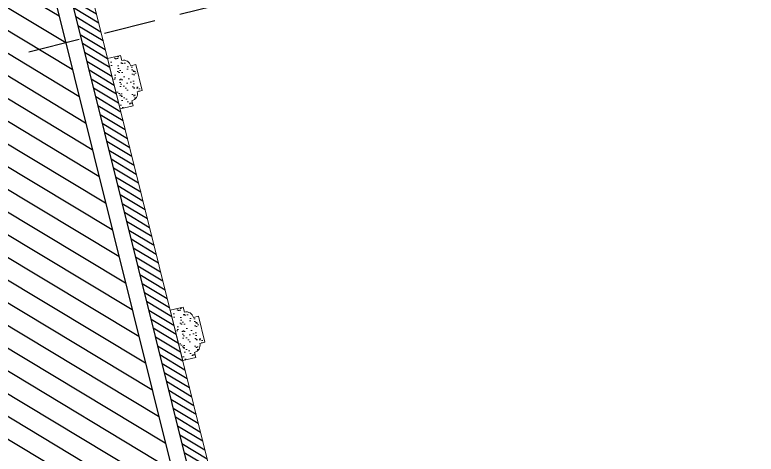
# Model space of a CAD drawing. Header units: inches. Extents: x 252212 to 296477, y 417293 to 492071.
# Drawn here: x 288847 to 289561, y 489330 to 489754 of the extents above; entities that cross this region are included whole.
import ezdxf

# ---------------------------------------------------------------- set-up
doc = ezdxf.new("R2010")
doc.units = ezdxf.units.IN
doc.header["$MEASUREMENT"] = 0
doc.linetypes.add('HIDDEN', pattern=[0.375, 0.25, -0.125])
for name, color, linetype in [('8', 8, 'Continuous'), ('CQ spot detail elevation', 1, 'Continuous'), ('Layer1', 1, 'Continuous'), ('Layer3', 7, 'Continuous'), ('Layer7', 8, 'Continuous')]:
    doc.layers.add(name, color=color, linetype=linetype)
doc.layers.add('Marble', color=6, linetype='Continuous', lineweight=0)

msp = doc.modelspace()

# ---------------------------------------------------------------- hatches: boundary and pattern name
at = {"layer": 'Layer7'}
h = msp.add_hatch(dxfattribs=at)
h.set_pattern_fill('ANSI31,_O', color=8, scale=150, angle=13.97142)
h.set_pattern_definition([(148.97142, (302406.03, 492518.404), (9.664979, 16.067068), [])])
h.paths.add_polyline_path([(288405.8, 490867.57), (288599.89, 490915.85), (289626, 486791.58), (289431.92, 486743.3)])
h.paths.add_polyline_path([(291031.26, 491520.77), (291225.34, 491569.06), (292251.46, 487444.79), (292057.37, 487396.51)])
h = msp.add_hatch(dxfattribs=at)
h.set_pattern_fill('ANSI31', color=256, scale=50, angle=13.97142, style=0)
h.set_pattern_definition([(148.971423, (327514.0686, 498765.242), (3.2216596, 5.3556895), [])])
h.paths.add_polyline_path([(289358.56, 487930.71), (289377.97, 487935.54), (288887.85, 489905.49), (288868.44, 489900.66)])
at = {"layer": 'Marble', "lineweight": 0}
h = msp.add_hatch(dxfattribs=at)
h.set_pattern_fill('AR-SAND', color=256, scale=5, angle=103.97142)
h.set_pattern_definition([(246.471423, (203704.264, 483220.608), (-9.42515056, -2.02039275), [0, -7.6, 0, -8.5, 0, -8.125]), (276.471423, (203704.264, 483220.608), (-11.5568262, -11.993966), [0, -4.1, 0, -6.85, 0, -2.625]), (316.471423, (203702.7794, 483226.576), (3.7319015, -15.1169011), [0, -2.5, 0, -9, 0, -11.75]), (326.471423, (203702.78, 483226.576), (-0.6295884, -15.6454916), [0, -1.25, 0, -5.9, 0, -6.75])])
edge = h.paths.add_edge_path()
edge.add_line((288948.22, 489662.85), (288960.76, 489665.97))
edge.add_line((288960.76, 489665.97), (288959.56, 489670.82))
edge.add_arc((288957.84, 489677.69), 7.08, 284.03004, 373.9128)
edge.add_line((288964.71, 489679.39), (288969.56, 489680.6))
edge.add_line((288969.56, 489680.6), (288963.32, 489705.69))
edge.add_line((288963.32, 489705.69), (288958.47, 489704.49))
edge.add_arc((288951.6, 489702.77), 7.08, 14.03004, 103.9128)
edge.add_line((288949.9, 489709.64), (288948.69, 489714.49))
edge.add_line((288948.69, 489714.49), (288936.15, 489711.37))
edge.add_line((288936.15, 489711.37), (288948.22, 489662.85))
h = msp.add_hatch(dxfattribs=at)
h.set_pattern_fill('AR-SAND', color=256, scale=5, angle=103.97142)
h.set_pattern_definition([(246.471423, (203764.628, 482977.9874), (-9.42515056, -2.02039275), [0, -7.6, 0, -8.5, 0, -8.125]), (276.471423, (203764.628, 482977.987), (-11.5568262, -11.993966), [0, -4.1, 0, -6.85, 0, -2.625]), (316.471423, (203763.143, 482983.9555), (3.7319015, -15.1169011), [0, -2.5, 0, -9, 0, -11.75]), (326.471423, (203763.143, 482983.955), (-0.6295884, -15.6454916), [0, -1.25, 0, -5.9, 0, -6.75])])
edge = h.paths.add_edge_path()
edge.add_line((289008.58, 489420.23), (289021.13, 489423.35))
edge.add_line((289021.13, 489423.35), (289019.92, 489428.2))
edge.add_arc((289018.21, 489435.07), 7.08, 284.03004, 373.9128)
edge.add_line((289025.08, 489436.77), (289029.93, 489437.98))
edge.add_line((289029.93, 489437.98), (289023.68, 489463.07))
edge.add_line((289023.68, 489463.07), (289018.83, 489461.86))
edge.add_arc((289011.97, 489460.15), 7.08, 14.03004, 103.9128)
edge.add_line((289010.26, 489467.02), (289009.06, 489471.87))
edge.add_line((289009.06, 489471.87), (288996.51, 489468.75))
edge.add_line((288996.51, 489468.75), (289008.58, 489420.23))

# ---------------------------------------------------------------- linework, layer by layer
at = {"layer": '8', "color": 6, "lineweight": 0, "ltscale": 5, "elevation": 0}
msp.add_lwpolyline([(289358.56, 487930.71), (289377.97, 487935.54), (288887.85, 489905.49), (288868.44, 489900.66)], close=True, dxfattribs=at)
at = {"layer": 'CQ spot detail elevation', "color": 3, "linetype": 'HIDDEN', "ltscale": 200, "elevation": 0}
msp.add_lwpolyline([(288637.27, 490268.18), (289567.43, 490499.6), (289709.42, 489928.91), (288779.26, 489697.49)], close=True, dxfattribs=at)
at = {"layer": 'Layer1'}
msp.add_line((288614.93, 490919.6, 0), (289616.9, 486892.37, 0), dxfattribs=at)
at = {"layer": 'Layer3'}
msp.add_line((288599.89, 490915.85, 0), (289626, 486791.58, 0), dxfattribs=at)
at = {"layer": 'Marble', "elevation": 0}
for points in [[(288948.22, 489662.85), (288960.76, 489665.97), (288959.56, 489670.82, 0.413614), (288964.71, 489679.39), (288969.56, 489680.6), (288963.32, 489705.69), (288963.32, 489705.69), (288958.47, 489704.49, 0.413614), (288949.9, 489709.64), (288948.69, 489714.49), (288936.15, 489711.37), (288948.22, 489662.85)], [(289008.58, 489420.23), (289021.13, 489423.35), (289019.92, 489428.2, 0.413614), (289025.08, 489436.77), (289029.93, 489437.98), (289023.68, 489463.07), (289023.68, 489463.07), (289018.83, 489461.86, 0.413614), (289010.26, 489467.02), (289009.06, 489471.87), (288996.51, 489468.75), (289008.58, 489420.23)]]:
    msp.add_lwpolyline(points, format="xyb", dxfattribs=at)

doc.saveas('drawing.dxf')
